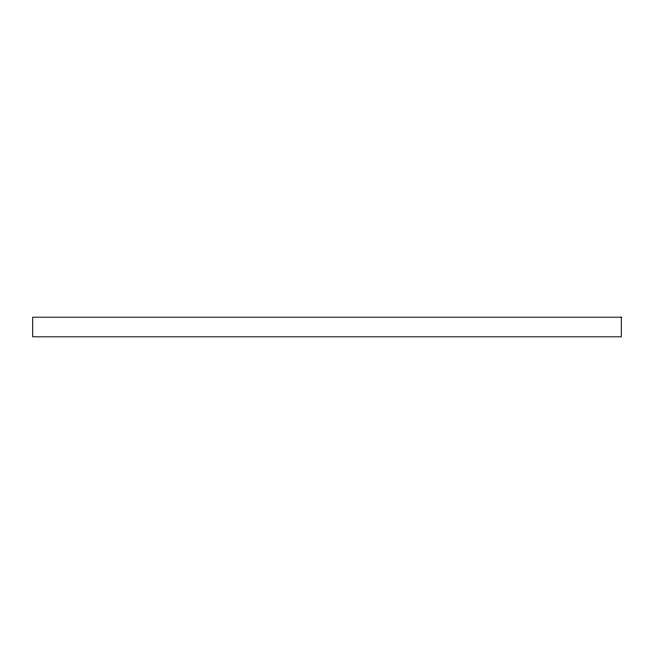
<?xml version="1.0" encoding="UTF-8"?>
<svg xmlns="http://www.w3.org/2000/svg" width="654" height="654" viewBox="0 0 654 654"><rect width="100%" height="100%" fill="white"/><g stroke="black" fill="none" stroke-linecap="round" stroke-linejoin="round"><path stroke-width="0.98" d="M621.3 317.19L32.7 317.19L32.7 336.81L621.3 336.81L621.3 317.19"/></g></svg>
